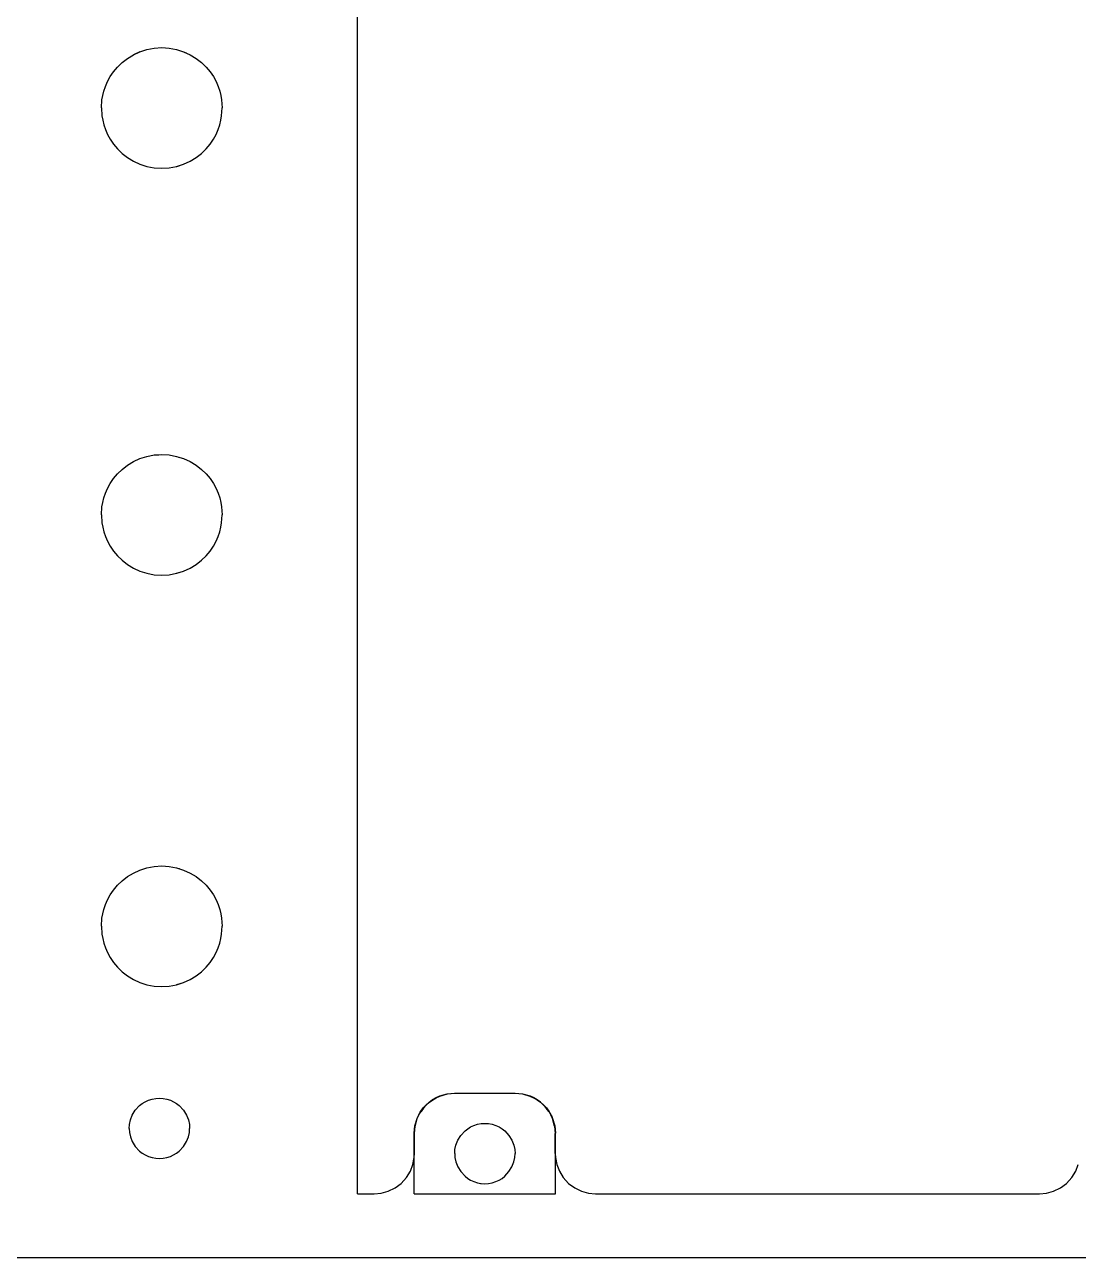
# Model space of a CAD drawing. Header units: millimetres. Extents: x -94 to 79, y -61 to 54.
# Drawn here: x -7.4 to 45, y -60.9 to 0.4 of the extents above; entities that cross this region are included whole.
import ezdxf

# ---------------------------------------------------------------- set-up
doc = ezdxf.new("R2010")
doc.units = ezdxf.units.MM
doc.linetypes.add('HIDDEN', pattern=[3, 2, -1])
doc.layers.add('HIDDEN', color=8, linetype='HIDDEN')
doc.layers.add('VISIBLE', color=7, linetype='Continuous')

msp = doc.modelspace()

# ---------------------------------------------------------------- linework, layer by layer
at = {"layer": 'HIDDEN', "flags": 128}
for points in [[(-1.691, -0.911), (-2.015, -1.06), (-1.691, -0.911)], [(-1.691, -0.911), (-1.342, -0.799)], [(-1.691, -0.911), (-1.342, -0.799)], [(-1.342, -0.799), (-0.977, -0.73), (-0.604, -0.707), (-0.23, -0.73), (0.135, -0.799), (0.483, -0.911), (0.808, -1.06), (1.104, -1.241), (1.369, -1.446), (1.6, -1.671), (1.796, -1.907)], [(-3.168, -2.149), (-3.004, -1.907), (-2.807, -1.671)], [(-2.576, -1.446), (-2.312, -1.241)], [(2.093, -2.392), (2.197, -2.632), (2.276, -2.867)], [(0.135, -6.614), (0.138, -6.613)], [(0.483, -6.503), (0.808, -6.354)], [(-2.576, -21.688), (-2.312, -21.482), (-2.015, -21.301), (-1.691, -21.152), (-1.342, -21.04), (-0.977, -20.971), (-0.604, -20.948), (-0.23, -20.971), (0.135, -21.04), (0.483, -21.152), (0.808, -21.301), (1.104, -21.482), (1.369, -21.688), (1.6, -21.912)], [(-3.484, -23.108), (-3.405, -22.874), (-3.3, -22.633), (-3.168, -22.39)], [(1.796, -22.148), (1.96, -22.39)], [(2.37, -23.55), (2.396, -23.948)], [(-1.342, -26.856), (-0.977, -26.925)], [(0.135, -26.856), (0.138, -26.854)], [(0.483, -26.744), (0.808, -26.595)], [(-1.691, -41.617), (-1.342, -41.506), (-0.977, -41.437), (-0.604, -41.414), (-0.23, -41.437), (0.135, -41.506), (0.483, -41.617), (0.808, -41.766), (1.104, -41.947)], [(-2.807, -42.377), (-2.576, -42.153)], [(-2.312, -41.947), (-2.015, -41.766)], [(-3.168, -42.856), (-3.004, -42.614)], [(1.96, -42.856), (2.093, -43.099), (2.197, -43.339), (2.276, -43.574)], [(2.333, -43.799), (2.37, -44.015)], [(0.483, -47.21), (0.808, -47.061)], [(-1.342, -47.321), (-0.977, -47.39)], [(0.135, -47.321), (0.138, -47.32)], [(13.225, -52.862), (13.597, -52.755), (13.961, -52.721), (16.961, -52.721), (17.325, -52.755), (17.697, -52.862)], [(13.225, -52.862), (13.597, -52.755), (13.961, -52.721), (16.961, -52.721), (17.325, -52.755)], [(-2.206, -54.27), (-2.159, -54.049), (-2.068, -53.812), (-1.919, -53.569), (-1.706, -53.339)], [(-1.573, -53.236), (-1.425, -53.145), (-1.263, -53.071), (-1.088, -53.015), (-0.906, -52.981), (-0.719, -52.969), (-0.532, -52.981), (-0.35, -53.015), (-0.176, -53.071), (-0.013, -53.145), (0.135, -53.236), (0.267, -53.339)], [(12.408, -53.461), (12.547, -53.307), (12.701, -53.169)], [(12.547, -53.307), (12.701, -53.169), (12.867, -53.047)], [(12.701, -53.169), (12.867, -53.047)], [(12.701, -53.169), (12.867, -53.047)], [(12.858, -53.037), (13.033, -52.935)], [(12.867, -53.047), (13.043, -52.945)], [(12.867, -53.047), (13.043, -52.945)], [(12.867, -53.047), (13.043, -52.945)], [(12.867, -53.047), (13.043, -52.945)], [(13.043, -52.945), (13.225, -52.862)], [(13.043, -52.945), (13.225, -52.862), (13.043, -52.945)], [(13.043, -52.945), (13.225, -52.862)], [(13.077, -52.915), (13.215, -52.852)], [(17.325, -52.755), (17.697, -52.862)], [(17.325, -52.755), (17.697, -52.862)], [(17.697, -52.862), (17.88, -52.945)], [(17.697, -52.862), (17.88, -52.945)], [(17.697, -52.862), (17.88, -52.945)], [(17.697, -52.862), (17.88, -52.945)], [(17.88, -52.945), (18.056, -53.047)], [(17.88, -52.945), (18.056, -53.047)], [(17.88, -52.945), (18.056, -53.047)], [(17.88, -52.945), (18.056, -53.047)], [(17.89, -52.935), (18.017, -53.009)], [(18.056, -53.047), (18.222, -53.169), (18.375, -53.307), (18.514, -53.461)], [(18.056, -53.047), (18.222, -53.169)], [(18.056, -53.047), (18.222, -53.169)], [(18.066, -53.037), (18.205, -53.139)], [(18.222, -53.169), (18.375, -53.307)], [(12.102, -53.985), (12.185, -53.803)], [(12.102, -53.985), (12.185, -53.803)], [(12.102, -53.985), (12.185, -53.803)], [(12.175, -53.793), (12.249, -53.665)], [(12.185, -53.803), (12.287, -53.627)], [(12.185, -53.803), (12.287, -53.627)], [(12.185, -53.803), (12.287, -53.627)], [(12.185, -53.803), (12.287, -53.627)], [(12.277, -53.617), (12.379, -53.478)], [(12.287, -53.627), (12.408, -53.461)], [(12.287, -53.627), (12.408, -53.461), (12.287, -53.627)], [(18.635, -53.627), (18.514, -53.461), (18.635, -53.627)], [(18.514, -53.461), (18.635, -53.627)], [(18.635, -53.627), (18.738, -53.803)], [(18.635, -53.627), (18.738, -53.803)], [(18.635, -53.627), (18.738, -53.803)], [(18.635, -53.627), (18.738, -53.803)], [(18.646, -53.618), (18.748, -53.793)], [(18.738, -53.803), (18.821, -53.985), (18.928, -54.357), (18.821, -53.985), (18.738, -53.803)], [(18.738, -53.803), (18.821, -53.985)], [(18.768, -53.837), (18.831, -53.975)], [(11.961, -54.721), (11.995, -54.357), (12.102, -53.985)], [(11.995, -54.357), (12.102, -53.985)], [(14.021, -55.301), (14.113, -55.064), (14.261, -54.821), (14.475, -54.591), (14.607, -54.488), (14.755, -54.398), (14.918, -54.323), (15.092, -54.268), (15.274, -54.233), (15.461, -54.221), (15.648, -54.233), (15.83, -54.268), (16.005, -54.323), (16.167, -54.398), (16.315, -54.488), (16.447, -54.591), (16.661, -54.821), (16.809, -55.064), (16.901, -55.301), (16.948, -55.522)], [(18.928, -54.357), (18.961, -54.721)], [(11.961, -55.721), (11.961, -54.721)], [(18.961, -55.721), (18.961, -54.721)], [(-0.176, -55.867), (-0.013, -55.793)], [(11.951, -55.921), (11.961, -55.721)], [(13.961, -55.721), (13.961, -55.721)], [(13.961, -55.721), (13.961, -55.721)], [(13.974, -55.522), (13.974, -55.522)], [(14.021, -55.301), (14.021, -55.301)], [(16.948, -55.522), (16.948, -55.522)], [(16.961, -55.721), (16.961, -55.721)], [(16.961, -55.721), (16.961, -55.721)], [(18.961, -55.721), (18.971, -55.921)], [(-1.263, -55.867), (-1.088, -55.923)], [(-0.35, -55.923), (-0.348, -55.922)], [(11.758, -56.6), (11.887, -56.261)], [(14.918, -57.12), (15.092, -57.175)], [(15.244, -57.204), (15.274, -57.21)], [(15.83, -57.175), (15.832, -57.175)], [(16.005, -57.12), (16.167, -57.045)], [(20.266, -57.597), (20.617, -57.692)], [(11.951, -57.731), (18.971, -57.731)], [(-77.822, -60.885), (62.978, -60.885)]]:
    msp.add_lwpolyline(points, dxfattribs=at)
at = {"layer": 'VISIBLE'}
for p, q in [((9.125, -57.721), (9.125, 50.755)), ((-2.312, -1.241), (-2.015, -1.06)), ((-2.015, -1.06), (-1.691, -0.911)), ((-1.691, -0.911), (-1.342, -0.799)), ((-1.342, -0.799), (-0.977, -0.73)), ((-1.342, -0.799), (-0.977, -0.73)), ((-0.977, -0.73), (-0.604, -0.707)), ((-0.977, -0.73), (-0.604, -0.707)), ((-0.604, -0.707), (-0.23, -0.73)), ((-0.23, -0.73), (0.135, -0.799)), ((0.135, -0.799), (0.483, -0.911)), ((0.135, -0.799), (0.483, -0.911)), ((0.483, -0.911), (0.808, -1.06)), ((0.483, -0.911), (0.808, -1.06)), ((0.808, -1.06), (1.104, -1.241)), ((-3.004, -1.907), (-2.807, -1.671)), ((-2.807, -1.671), (-2.576, -1.446)), ((-2.576, -1.446), (-2.312, -1.241)), ((1.104, -1.241), (1.369, -1.446)), ((1.369, -1.446), (1.6, -1.671)), ((1.6, -1.671), (1.796, -1.907)), ((-3.405, -2.632), (-3.3, -2.392)), ((-3.3, -2.392), (-3.168, -2.149)), ((-3.168, -2.149), (-3.004, -1.907)), ((1.796, -1.907), (1.96, -2.149)), ((1.96, -2.149), (2.093, -2.392)), ((2.093, -2.392), (2.197, -2.632)), ((-3.54, -3.093), (-3.484, -2.867)), ((-3.484, -2.867), (-3.405, -2.632)), ((2.197, -2.632), (2.276, -2.867)), ((2.276, -2.867), (2.333, -3.093)), ((-3.604, -3.707), (-3.577, -3.309)), ((-3.577, -3.309), (-3.54, -3.093)), ((2.333, -3.093), (2.37, -3.309)), ((2.37, -3.309), (2.396, -3.707)), ((-3.604, -3.707), (-3.577, -4.105)), ((-3.577, -4.105), (-3.54, -4.321)), ((2.333, -4.321), (2.37, -4.105)), ((2.37, -4.105), (2.396, -3.707)), ((-3.54, -4.321), (-3.484, -4.547)), ((-3.484, -4.547), (-3.405, -4.781)), ((-3.405, -4.781), (-3.3, -5.021)), ((2.093, -5.021), (2.197, -4.781)), ((2.093, -5.021), (2.197, -4.781)), ((2.197, -4.781), (2.276, -4.547)), ((2.276, -4.547), (2.333, -4.321)), ((-3.3, -5.021), (-3.168, -5.265)), ((-3.3, -5.021), (-3.168, -5.265)), ((-3.168, -5.265), (-3.004, -5.507)), ((-3.004, -5.507), (-2.807, -5.743)), ((1.6, -5.743), (1.796, -5.507)), ((1.796, -5.507), (1.96, -5.265)), ((1.796, -5.507), (1.96, -5.265)), ((1.96, -5.265), (2.093, -5.021)), ((-2.807, -5.743), (-2.576, -5.967)), ((-2.807, -5.743), (-2.576, -5.967)), ((-2.576, -5.967), (-2.312, -6.173)), ((1.104, -6.173), (1.369, -5.967)), ((1.104, -6.173), (1.369, -5.967)), ((1.369, -5.967), (1.6, -5.743)), ((-2.312, -6.173), (-2.015, -6.354)), ((-2.312, -6.173), (-2.015, -6.354)), ((-2.015, -6.354), (-1.691, -6.503)), ((-1.691, -6.503), (-1.342, -6.614)), ((-1.691, -6.503), (-1.342, -6.614)), ((-1.342, -6.614), (-0.977, -6.683)), ((-1.342, -6.614), (-0.977, -6.683)), ((-0.977, -6.683), (-0.604, -6.707)), ((-0.977, -6.683), (-0.604, -6.707)), ((-0.977, -6.683), (-0.604, -6.707)), ((-0.604, -6.707), (-0.23, -6.683)), ((-0.604, -6.707), (-0.23, -6.683)), ((-0.23, -6.683), (0.135, -6.614)), ((-0.23, -6.683), (0.135, -6.614)), ((0.135, -6.614), (0.483, -6.503)), ((0.135, -6.614), (0.483, -6.503)), ((0.138, -6.613), (0.483, -6.503)), ((0.483, -6.503), (0.808, -6.354)), ((0.483, -6.503), (0.808, -6.354)), ((0.808, -6.354), (1.104, -6.173)), ((0.808, -6.354), (0.808, -6.354)), ((-2.312, -21.482), (-2.015, -21.301)), ((-2.015, -21.301), (-1.691, -21.152)), ((-1.691, -21.152), (-1.342, -21.04)), ((-1.342, -21.04), (-0.977, -20.971)), ((-1.342, -21.04), (-0.977, -20.971)), ((-0.977, -20.971), (-0.604, -20.948)), ((-0.977, -20.971), (-0.604, -20.948)), ((-0.604, -20.948), (-0.23, -20.971)), ((-0.23, -20.971), (0.135, -21.04)), ((0.135, -21.04), (0.483, -21.152)), ((0.135, -21.04), (0.483, -21.152)), ((0.483, -21.152), (0.808, -21.301)), ((0.483, -21.152), (0.808, -21.301)), ((0.808, -21.301), (1.104, -21.482)), ((-3.004, -22.148), (-2.807, -21.912)), ((-2.807, -21.912), (-2.576, -21.688)), ((-2.576, -21.688), (-2.312, -21.482)), ((1.104, -21.482), (1.369, -21.688)), ((1.369, -21.688), (1.6, -21.912)), ((1.6, -21.912), (1.796, -22.148)), ((-3.405, -22.874), (-3.3, -22.633)), ((-3.3, -22.633), (-3.168, -22.39)), ((-3.168, -22.39), (-3.004, -22.148)), ((1.796, -22.148), (1.96, -22.39)), ((1.96, -22.39), (2.093, -22.633)), ((2.093, -22.633), (2.197, -22.874)), ((-3.54, -23.334), (-3.484, -23.108)), ((-3.484, -23.108), (-3.405, -22.874)), ((2.197, -22.874), (2.276, -23.108)), ((2.276, -23.108), (2.333, -23.334)), ((-3.604, -23.948), (-3.577, -23.55)), ((-3.577, -23.55), (-3.54, -23.334)), ((2.333, -23.334), (2.37, -23.55)), ((2.37, -23.55), (2.396, -23.948)), ((-3.604, -23.948), (-3.577, -24.346)), ((-3.577, -24.346), (-3.54, -24.562)), ((2.333, -24.562), (2.37, -24.346)), ((2.333, -24.562), (2.37, -24.346)), ((2.37, -24.346), (2.396, -23.948)), ((-3.54, -24.562), (-3.484, -24.788)), ((-3.484, -24.788), (-3.405, -25.022)), ((-3.405, -25.022), (-3.3, -25.262)), ((-3.405, -25.022), (-3.3, -25.262)), ((2.093, -25.262), (2.197, -25.022)), ((2.197, -25.022), (2.276, -24.788)), ((2.276, -24.788), (2.333, -24.562)), ((-3.3, -25.262), (-3.168, -25.506)), ((-3.168, -25.506), (-3.004, -25.748)), ((-3.168, -25.506), (-3.004, -25.748)), ((-3.004, -25.748), (-2.807, -25.984)), ((-3.004, -25.748), (-2.807, -25.984)), ((1.6, -25.984), (1.796, -25.748)), ((1.6, -25.984), (1.796, -25.748)), ((1.796, -25.748), (1.96, -25.506)), ((1.96, -25.506), (2.093, -25.262)), ((1.96, -25.506), (2.093, -25.262)), ((-2.807, -25.984), (-2.576, -26.208)), ((-2.807, -25.984), (-2.576, -26.208)), ((-2.576, -26.208), (-2.312, -26.414)), ((1.104, -26.414), (1.369, -26.208)), ((1.369, -26.208), (1.6, -25.984)), ((1.369, -26.208), (1.6, -25.984)), ((-2.312, -26.414), (-2.015, -26.595)), ((-2.312, -26.414), (-2.015, -26.595)), ((-2.015, -26.595), (-1.691, -26.744)), ((-1.691, -26.744), (-1.342, -26.856)), ((-1.691, -26.744), (-1.342, -26.856)), ((-1.342, -26.856), (-0.977, -26.925)), ((-1.342, -26.856), (-1.342, -26.856)), ((-1.342, -26.856), (-0.977, -26.925)), ((-0.977, -26.925), (-0.604, -26.948)), ((-0.977, -26.925), (-0.604, -26.948)), ((-0.977, -26.925), (-0.604, -26.948)), ((-0.604, -26.948), (-0.23, -26.925)), ((-0.23, -26.925), (0.135, -26.856)), ((-0.23, -26.925), (0.135, -26.856)), ((0.135, -26.856), (0.483, -26.744)), ((0.135, -26.856), (0.483, -26.744)), ((0.138, -26.854), (0.483, -26.744)), ((0.483, -26.744), (0.808, -26.595)), ((0.483, -26.744), (0.808, -26.595)), ((0.808, -26.595), (1.104, -26.414)), ((0.808, -26.595), (1.104, -26.414)), ((0.808, -26.595), (0.808, -26.595)), ((-2.015, -41.766), (-1.691, -41.617)), ((-1.691, -41.617), (-1.342, -41.506)), ((-1.342, -41.506), (-0.977, -41.437)), ((-1.342, -41.506), (-0.977, -41.437)), ((-0.977, -41.437), (-0.604, -41.414)), ((-0.977, -41.437), (-0.604, -41.414)), ((-0.604, -41.414), (-0.23, -41.437)), ((-0.23, -41.437), (0.135, -41.506)), ((0.135, -41.506), (0.483, -41.617)), ((0.135, -41.506), (0.483, -41.617)), ((0.483, -41.617), (0.808, -41.766)), ((0.483, -41.617), (0.808, -41.766)), ((-2.807, -42.377), (-2.576, -42.153)), ((-2.576, -42.153), (-2.312, -41.947)), ((-2.312, -41.947), (-2.015, -41.766)), ((0.808, -41.766), (1.104, -41.947)), ((1.104, -41.947), (1.369, -42.153)), ((1.369, -42.153), (1.6, -42.377)), ((-3.3, -43.099), (-3.168, -42.856)), ((-3.168, -42.856), (-3.004, -42.614)), ((-3.004, -42.614), (-2.807, -42.377)), ((1.6, -42.377), (1.796, -42.614)), ((1.796, -42.614), (1.96, -42.856)), ((1.96, -42.856), (2.093, -43.099)), ((-3.484, -43.574), (-3.405, -43.339)), ((-3.405, -43.339), (-3.3, -43.099)), ((2.093, -43.099), (2.197, -43.339)), ((2.197, -43.339), (2.276, -43.574)), ((-3.604, -44.414), (-3.577, -44.015)), ((-3.577, -44.015), (-3.54, -43.799)), ((-3.54, -43.799), (-3.484, -43.574)), ((2.276, -43.574), (2.333, -43.799)), ((2.333, -43.799), (2.37, -44.015)), ((2.37, -44.015), (2.396, -44.414)), ((-3.604, -44.414), (-3.577, -44.812)), ((2.37, -44.812), (2.396, -44.414)), ((-3.577, -44.812), (-3.54, -45.028)), ((-3.54, -45.028), (-3.484, -45.254)), ((-3.484, -45.254), (-3.405, -45.488)), ((2.197, -45.488), (2.276, -45.254)), ((2.197, -45.488), (2.276, -45.254)), ((2.276, -45.254), (2.333, -45.028)), ((2.333, -45.028), (2.37, -44.812)), ((-3.405, -45.488), (-3.3, -45.728)), ((-3.3, -45.728), (-3.168, -45.971)), ((-3.3, -45.728), (-3.168, -45.971)), ((-3.168, -45.971), (-3.004, -46.214)), ((-3.168, -45.971), (-3.004, -46.214)), ((1.796, -46.214), (1.96, -45.971)), ((1.796, -46.214), (1.96, -45.971)), ((1.96, -45.971), (2.093, -45.728)), ((2.093, -45.728), (2.197, -45.488)), ((2.093, -45.728), (2.197, -45.488)), ((-3.004, -46.214), (-2.807, -46.45)), ((-3.004, -46.214), (-2.807, -46.45)), ((-2.807, -46.45), (-2.576, -46.674)), ((-2.807, -46.45), (-2.576, -46.674)), ((1.369, -46.674), (1.6, -46.45)), ((1.369, -46.674), (1.6, -46.45)), ((1.6, -46.45), (1.796, -46.214)), ((1.6, -46.45), (1.796, -46.214)), ((-2.576, -46.674), (-2.312, -46.88)), ((-2.576, -46.674), (-2.312, -46.88)), ((-2.312, -46.88), (-2.015, -47.061)), ((-2.312, -46.88), (-2.015, -47.061)), ((-2.015, -47.061), (-1.691, -47.21)), ((-2.015, -47.061), (-1.691, -47.21)), ((-1.691, -47.21), (-1.342, -47.321)), ((-1.691, -47.21), (-1.342, -47.321)), ((0.135, -47.321), (0.483, -47.21)), ((0.135, -47.321), (0.483, -47.21)), ((0.138, -47.32), (0.483, -47.21)), ((0.483, -47.21), (0.808, -47.061)), ((0.483, -47.21), (0.808, -47.061)), ((0.808, -47.061), (1.104, -46.88)), ((0.808, -47.061), (1.104, -46.88)), ((0.808, -47.061), (0.808, -47.061)), ((1.104, -46.88), (1.369, -46.674)), ((1.104, -46.88), (1.369, -46.674)), ((-1.342, -47.321), (-0.977, -47.39)), ((-1.342, -47.321), (-1.342, -47.321)), ((-1.342, -47.321), (-0.977, -47.39)), ((-0.977, -47.39), (-0.604, -47.414)), ((-0.977, -47.39), (-0.604, -47.414)), ((-0.977, -47.39), (-0.604, -47.414)), ((-0.604, -47.414), (-0.23, -47.39)), ((-0.23, -47.39), (0.135, -47.321)), ((-0.23, -47.39), (0.135, -47.321)), ((13.587, -52.745), (13.951, -52.711)), ((13.587, -52.745), (13.951, -52.711)), ((13.951, -52.711), (13.951, -52.711)), ((13.951, -52.711), (16.971, -52.711)), ((13.951, -52.711), (16.971, -52.711)), ((16.971, -52.711), (16.971, -52.711)), ((16.971, -52.711), (17.335, -52.745)), ((16.971, -52.711), (17.335, -52.745)), ((-1.919, -53.569), (-1.706, -53.339)), ((-1.706, -53.339), (-1.573, -53.236)), ((-1.573, -53.236), (-1.425, -53.145)), ((-1.425, -53.145), (-1.263, -53.071)), ((-1.263, -53.071), (-1.088, -53.015)), ((-1.263, -53.071), (-1.088, -53.015)), ((-1.088, -53.015), (-0.906, -52.981)), ((-1.088, -53.015), (-0.906, -52.981)), ((-0.906, -52.981), (-0.719, -52.969)), ((-0.906, -52.981), (-0.719, -52.969)), ((-0.719, -52.969), (-0.532, -52.981)), ((-0.532, -52.981), (-0.35, -53.015)), ((-0.35, -53.015), (-0.176, -53.071)), ((-0.35, -53.015), (-0.176, -53.071)), ((-0.176, -53.071), (-0.013, -53.145)), ((-0.176, -53.071), (-0.013, -53.145)), ((-0.013, -53.145), (0.135, -53.236)), ((0.135, -53.236), (0.267, -53.339)), ((0.267, -53.339), (0.481, -53.569)), ((12.398, -53.451), (12.537, -53.297)), ((12.398, -53.451), (12.537, -53.297)), ((12.537, -53.297), (12.691, -53.159)), ((12.537, -53.297), (12.691, -53.159)), ((12.691, -53.159), (12.857, -53.037)), ((12.691, -53.159), (12.857, -53.037)), ((12.857, -53.037), (13.033, -52.935)), ((12.857, -53.037), (13.033, -52.935)), ((12.857, -53.037), (12.858, -53.037)), ((13.033, -52.935), (13.215, -52.852)), ((13.033, -52.935), (13.215, -52.852)), ((13.033, -52.935), (13.077, -52.915)), ((13.215, -52.852), (13.587, -52.745)), ((13.215, -52.852), (13.587, -52.745)), ((13.215, -52.852), (13.587, -52.745)), ((17.335, -52.745), (17.707, -52.852)), ((17.335, -52.745), (17.707, -52.852)), ((17.335, -52.745), (17.707, -52.852)), ((17.707, -52.852), (17.89, -52.935)), ((17.707, -52.852), (17.89, -52.935)), ((17.707, -52.852), (17.89, -52.935)), ((17.707, -52.852), (17.89, -52.935)), ((17.89, -52.935), (18.066, -53.037)), ((17.89, -52.935), (18.066, -53.037)), ((18.017, -53.009), (18.066, -53.037)), ((18.066, -53.037), (18.232, -53.159)), ((18.066, -53.037), (18.232, -53.159)), ((18.205, -53.139), (18.232, -53.159)), ((18.232, -53.159), (18.385, -53.297)), ((18.232, -53.159), (18.385, -53.297)), ((18.385, -53.297), (18.524, -53.451)), ((18.385, -53.297), (18.524, -53.451)), ((-2.159, -54.049), (-2.068, -53.812)), ((-2.068, -53.812), (-1.919, -53.569)), ((0.481, -53.569), (0.629, -53.812)), ((0.629, -53.812), (0.721, -54.049)), ((12.092, -53.975), (12.175, -53.793)), ((12.092, -53.975), (12.175, -53.793)), ((12.092, -53.975), (12.175, -53.793)), ((12.175, -53.793), (12.277, -53.617)), ((12.175, -53.793), (12.277, -53.617)), ((12.249, -53.665), (12.277, -53.617)), ((12.277, -53.617), (12.398, -53.451)), ((12.277, -53.617), (12.398, -53.451)), ((12.379, -53.478), (12.398, -53.451)), ((18.524, -53.451), (18.645, -53.617)), ((18.524, -53.451), (18.645, -53.617)), ((18.645, -53.617), (18.748, -53.793)), ((18.645, -53.617), (18.646, -53.618)), ((18.645, -53.617), (18.748, -53.793)), ((18.748, -53.793), (18.831, -53.975)), ((18.748, -53.793), (18.768, -53.837)), ((18.748, -53.793), (18.831, -53.975)), ((-2.219, -54.469), (-2.206, -54.27)), ((-2.219, -54.469), (-2.206, -54.668)), ((-2.206, -54.27), (-2.159, -54.049)), ((0.721, -54.049), (0.768, -54.27)), ((0.768, -54.27), (0.781, -54.469)), ((0.768, -54.668), (0.781, -54.469)), ((11.951, -54.711), (11.985, -54.347)), ((11.985, -54.347), (12.092, -53.975)), ((11.985, -54.347), (12.092, -53.975)), ((14.475, -54.591), (14.607, -54.488)), ((14.607, -54.488), (14.755, -54.398)), ((14.755, -54.398), (14.918, -54.323)), ((14.918, -54.323), (15.092, -54.268)), ((14.918, -54.323), (15.092, -54.268)), ((15.092, -54.268), (15.274, -54.233)), ((15.092, -54.268), (15.274, -54.233)), ((15.274, -54.233), (15.461, -54.221)), ((15.274, -54.233), (15.461, -54.221)), ((15.461, -54.221), (15.648, -54.233)), ((15.648, -54.233), (15.83, -54.268)), ((15.83, -54.268), (16.005, -54.323)), ((15.83, -54.268), (16.005, -54.323)), ((16.005, -54.323), (16.167, -54.398)), ((16.005, -54.323), (16.167, -54.398)), ((16.167, -54.398), (16.315, -54.488)), ((16.315, -54.488), (16.447, -54.591)), ((18.831, -53.975), (18.938, -54.347)), ((18.831, -53.975), (18.938, -54.347)), ((18.831, -53.975), (18.938, -54.347)), ((18.938, -54.347), (18.971, -54.711)), ((18.938, -54.347), (18.971, -54.711)), ((-2.206, -54.668), (-2.159, -54.889)), ((-2.159, -54.889), (-2.068, -55.126)), ((-2.159, -54.889), (-2.068, -55.126)), ((-2.068, -55.126), (-1.919, -55.369)), ((0.481, -55.369), (0.629, -55.126)), ((0.481, -55.369), (0.629, -55.126)), ((0.629, -55.126), (0.721, -54.889)), ((0.721, -54.889), (0.768, -54.668)), ((0.721, -54.889), (0.768, -54.668)), ((11.951, -57.731), (11.951, -54.711)), ((14.021, -55.301), (14.113, -55.064)), ((14.113, -55.064), (14.261, -54.821)), ((14.261, -54.821), (14.475, -54.591)), ((16.447, -54.591), (16.661, -54.821)), ((16.661, -54.821), (16.809, -55.064)), ((16.809, -55.064), (16.901, -55.301)), ((18.971, -57.731), (18.971, -54.711)), ((-1.919, -55.369), (-1.706, -55.599)), ((-1.706, -55.599), (-1.573, -55.702)), ((-1.706, -55.599), (-1.573, -55.702)), ((-1.573, -55.702), (-1.425, -55.793)), ((-1.573, -55.702), (-1.425, -55.793)), ((-1.425, -55.793), (-1.263, -55.867)), ((-1.425, -55.793), (-1.263, -55.867)), ((-0.176, -55.867), (-0.013, -55.793)), ((-0.176, -55.867), (-0.013, -55.793)), ((-0.013, -55.793), (0.135, -55.702)), ((-0.013, -55.793), (0.135, -55.702)), ((-0.013, -55.793), (-0.013, -55.793)), ((0.135, -55.702), (0.267, -55.599)), ((0.135, -55.702), (0.267, -55.599)), ((0.267, -55.599), (0.481, -55.369)), ((0.267, -55.599), (0.481, -55.369)), ((13.961, -55.721), (13.974, -55.522)), ((13.961, -55.721), (13.974, -55.921)), ((13.974, -55.522), (14.021, -55.301)), ((16.901, -55.301), (16.948, -55.522)), ((16.948, -55.522), (16.961, -55.721)), ((16.948, -55.921), (16.961, -55.721)), ((-1.263, -55.867), (-1.088, -55.923)), ((-1.263, -55.867), (-1.263, -55.867)), ((-1.263, -55.867), (-1.088, -55.923)), ((-1.088, -55.923), (-0.906, -55.957)), ((-1.088, -55.923), (-0.906, -55.957)), ((-0.906, -55.957), (-0.719, -55.969)), ((-0.906, -55.957), (-0.719, -55.969)), ((-0.719, -55.969), (-0.532, -55.957)), ((-0.719, -55.969), (-0.532, -55.957)), ((-0.532, -55.957), (-0.35, -55.923)), ((-0.532, -55.957), (-0.35, -55.923)), ((-0.35, -55.923), (-0.176, -55.867)), ((-0.35, -55.923), (-0.176, -55.867)), ((-0.348, -55.922), (-0.176, -55.867)), ((11.758, -56.6), (11.887, -56.261)), ((11.758, -56.6), (11.887, -56.261)), ((11.887, -56.261), (11.951, -55.921)), ((11.887, -56.261), (11.887, -56.261)), ((13.974, -55.921), (14.021, -56.141)), ((14.021, -56.141), (14.113, -56.379)), ((14.021, -56.141), (14.113, -56.379)), ((14.113, -56.379), (14.261, -56.621)), ((14.113, -56.379), (14.261, -56.621)), ((16.661, -56.621), (16.809, -56.379)), ((16.661, -56.621), (16.809, -56.379)), ((16.809, -56.379), (16.901, -56.141)), ((16.809, -56.379), (16.901, -56.141)), ((16.901, -56.141), (16.948, -55.921)), ((16.901, -56.141), (16.948, -55.921)), ((18.971, -55.921), (19.035, -56.261)), ((19.035, -56.261), (19.165, -56.6)), ((44.842, -56.6), (44.971, -56.261)), ((44.842, -56.6), (44.971, -56.261)), ((11.303, -57.205), (11.561, -56.921)), ((11.303, -57.205), (11.561, -56.921)), ((11.561, -56.921), (11.758, -56.6)), ((11.561, -56.921), (11.758, -56.6)), ((11.561, -56.921), (11.758, -56.6)), ((14.261, -56.621), (14.475, -56.852)), ((14.261, -56.621), (14.475, -56.852)), ((14.475, -56.852), (14.607, -56.955)), ((14.475, -56.852), (14.607, -56.955)), ((14.607, -56.955), (14.755, -57.045)), ((14.607, -56.955), (14.755, -57.045)), ((16.167, -57.045), (16.315, -56.955)), ((16.167, -57.045), (16.315, -56.955)), ((16.315, -56.955), (16.447, -56.852)), ((16.315, -56.955), (16.447, -56.852)), ((16.447, -56.852), (16.661, -56.621)), ((16.447, -56.852), (16.661, -56.621)), ((19.165, -56.6), (19.361, -56.921)), ((19.165, -56.6), (19.361, -56.921)), ((19.361, -56.921), (19.619, -57.205)), ((44.387, -57.205), (44.645, -56.921)), ((44.387, -57.205), (44.645, -56.921)), ((44.645, -56.921), (44.842, -56.6)), ((44.645, -56.921), (44.842, -56.6)), ((44.645, -56.921), (44.842, -56.6)), ((10.305, -57.692), (10.656, -57.597)), ((10.305, -57.692), (10.656, -57.597)), ((10.656, -57.597), (10.995, -57.433)), ((10.656, -57.597), (10.995, -57.433)), ((10.995, -57.433), (11.303, -57.205)), ((10.995, -57.433), (11.303, -57.205)), ((14.755, -57.045), (14.918, -57.12)), ((14.755, -57.045), (14.918, -57.12)), ((14.918, -57.12), (15.092, -57.175)), ((14.918, -57.12), (14.918, -57.12)), ((14.918, -57.12), (15.092, -57.175)), ((15.092, -57.175), (15.274, -57.21)), ((15.092, -57.175), (15.244, -57.204)), ((15.092, -57.175), (15.274, -57.21)), ((15.274, -57.21), (15.461, -57.221)), ((15.274, -57.21), (15.461, -57.221)), ((15.274, -57.21), (15.461, -57.221)), ((15.461, -57.221), (15.648, -57.21)), ((15.461, -57.221), (15.648, -57.21)), ((15.648, -57.21), (15.83, -57.175)), ((15.648, -57.21), (15.83, -57.175)), ((15.83, -57.175), (16.005, -57.12)), ((15.83, -57.175), (16.005, -57.12)), ((15.832, -57.175), (16.005, -57.12)), ((16.005, -57.12), (16.167, -57.045)), ((16.005, -57.12), (16.167, -57.045)), ((16.167, -57.045), (16.167, -57.045)), ((19.619, -57.205), (19.927, -57.433)), ((19.619, -57.205), (19.927, -57.433)), ((19.927, -57.433), (20.266, -57.597)), ((19.927, -57.433), (20.266, -57.597)), ((19.927, -57.433), (20.266, -57.597)), ((20.266, -57.597), (20.617, -57.692)), ((20.266, -57.597), (20.617, -57.692)), ((43.389, -57.692), (43.74, -57.597)), ((43.389, -57.692), (43.74, -57.597)), ((43.74, -57.597), (44.079, -57.433)), ((43.74, -57.597), (44.079, -57.433)), ((44.079, -57.433), (44.387, -57.205)), ((44.079, -57.433), (44.387, -57.205)), ((9.125, -57.721), (9.961, -57.721)), ((9.961, -57.721), (10.305, -57.692)), ((9.961, -57.721), (10.305, -57.692)), ((11.951, -57.731), (18.971, -57.731)), ((20.617, -57.692), (20.617, -57.692)), ((20.617, -57.692), (20.961, -57.721)), ((20.617, -57.692), (20.961, -57.721)), ((20.961, -57.721), (43.045, -57.721)), ((43.045, -57.721), (43.389, -57.692)), ((43.045, -57.721), (43.389, -57.692)), ((-77.822, -60.885), (62.978, -60.885))]:
    msp.add_line(p, q, dxfattribs=at)

doc.saveas('drawing.dxf')
